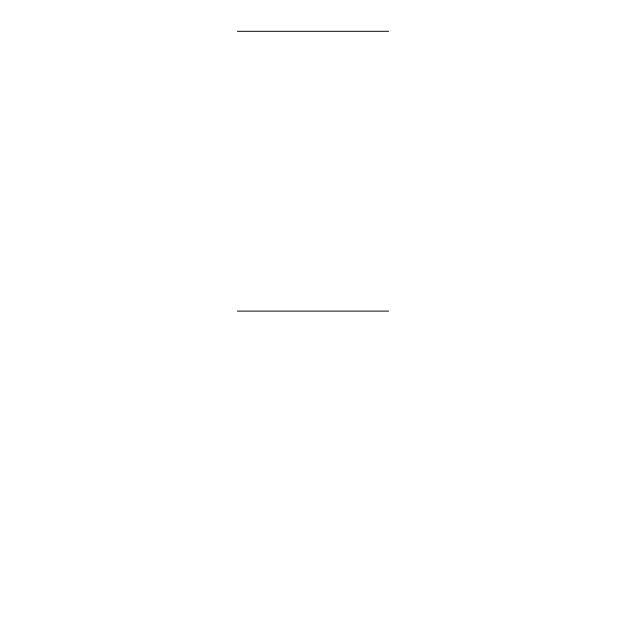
<?xml version="1.0" encoding="UTF-8"?>
<svg xmlns="http://www.w3.org/2000/svg" width="626" height="626" viewBox="0 0 626 626"><rect width="100%" height="100%" fill="white"/><g stroke="black" fill="none" stroke-linecap="round" stroke-linejoin="round"><path stroke-width="0.94" d="M237.379 31.3L388.621 31.3M237.379 311.106L388.621 311.106"/></g></svg>
